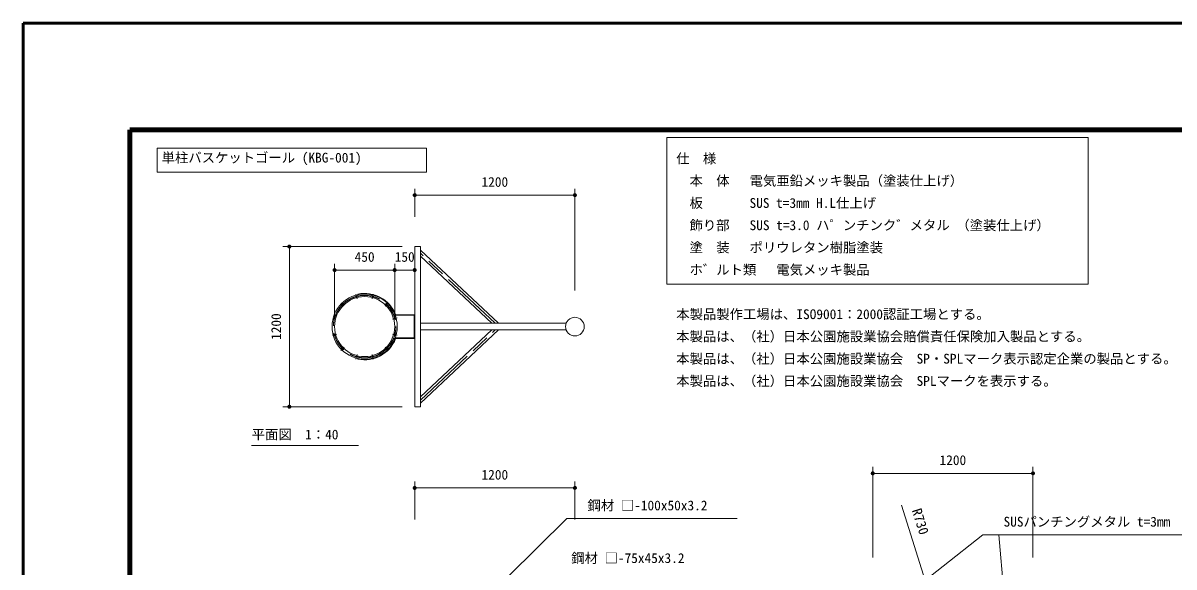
# Model space of a CAD drawing. Units: millimetres at full size, sheet at 1:40. Extents: x 0 to 16800, y 0 to 11880.
# Drawn here: x 0 to 8620, y 7805 to 11880 of the extents above; entities that cross this region are included whole.
import ezdxf
from ezdxf.enums import TextEntityAlignment as Align

# ---------------------------------------------------------------- set-up
doc = ezdxf.new("R2010")
doc.units = ezdxf.units.MM
doc.header["$LTSCALE"] = 40
doc.linetypes.add('CHAIN', pattern=[18.5, 12, -1.5, 3.5, -1.5])
for name, color, linetype, lineweight in [('D-BMK', 2, 'CHAIN', 13), ('D-STR', 1, 'Continuous', 13), ('D-STR-DIM', 7, 'Continuous', 13), ('D-STR-HTXT', 7, 'Continuous', 13), ('D-STR-TXT', 7, 'Continuous', 13), ('D-TTL', 2, 'Continuous', 140), ('D-TTL-FRAM', 2, 'Continuous', 13)]:
    doc.layers.add(name, color=color, linetype=linetype, lineweight=lineweight)
doc.styles.add('ＭＳ ゴシック', font='')
doc.styles.get('ＭＳ ゴシック').set_extended_font_data('MS Gothic')

# ---------------------------------------------------------------- blocks, each defined once
blk = doc.blocks.new('filled_dot')
at = {"color": 0, "linetype": 'Continuous', "lineweight": -2, "const_width": 1.25}
blk.add_lwpolyline([(-0.625, 0, 1), (0.625, 0, 1)], format="xyb", close=True, dxfattribs=at)

msp = doc.modelspace()

# ---------------------------------------------------------------- linework, layer by layer
at = {"layer": 'D-BMK'}
for p, q in [((3536.65, 9630.35), (2976.65, 10155.35)), ((2502.65, 9814.32), (2493.56, 9848.24)), ((2614.64, 9814.32), (2623.73, 9848.24)), ((2711.62, 9758.32), (2736.46, 9783.16)), ((2767.62, 9661.34), (2801.54, 9670.43)), ((2976.65, 9055.35), (3536.65, 9580.35)), ((2349.68, 9549.35), (2315.75, 9540.26)), ((2767.62, 9549.35), (2801.54, 9540.26)), ((2405.67, 9452.37), (2380.83, 9427.53)), ((2502.65, 9396.38), (2493.56, 9362.45)), ((2614.64, 9396.38), (2623.73, 9362.45)), ((2711.62, 9452.37), (2736.46, 9427.53))]:
    msp.add_line(p, q, dxfattribs=at)
msp.add_circle((2558.65, 9605.35), 234, dxfattribs=at)
at = {"layer": 'D-STR'}
for p, q in [((3561.5, 9630.35), (2976.65, 10178.65)), ((3511.79, 9630.35), (2976.65, 10132.05)), ((2490.32, 9831.36), (2504.81, 9835.24)), ((2491.1, 9828.46), (2505.59, 9832.35)), ((2508.15, 9848.66), (2508.15, 9844.06)), ((2578.15, 9853.08), (2578.15, 9848.56)), ((2611.71, 9832.35), (2626.2, 9828.46)), ((2612.48, 9835.24), (2626.97, 9831.36)), ((2386.47, 9766.92), (2397.07, 9777.53)), ((2388.59, 9764.8), (2399.19, 9775.4)), ((2718.1, 9775.4), (2728.71, 9764.8)), ((2720.22, 9777.53), (2730.83, 9766.92)), ((2328.75, 9659.18), (2332.63, 9673.67)), ((2331.65, 9658.41), (2335.53, 9672.89)), ((2781.77, 9672.89), (2785.65, 9658.41)), ((2784.66, 9673.67), (2788.55, 9659.18)), ((2788.75, 9690.35), (2929.15, 9690.35)), ((2791.16, 9694.85), (2933.65, 9694.85)), ((2898.65, 9690.35), (2898.65, 9694.85)), ((2929.15, 9694.85), (2929.15, 9515.85)), ((2933.65, 9694.85), (2933.65, 9515.85)), ((2976.65, 9630.35), (4068.37, 9630.35)), ((4068.37, 9580.35), (2976.65, 9580.35)), ((2976.65, 9032.05), (3561.5, 9580.35)), ((2976.65, 9078.65), (3511.79, 9580.35)), ((2332.63, 9537.02), (2328.75, 9551.51)), ((2335.53, 9537.8), (2331.65, 9552.29)), ((2785.65, 9552.29), (2781.77, 9537.8)), ((2788.55, 9551.51), (2784.66, 9537.02)), ((2788.75, 9520.35), (2929.15, 9520.35)), ((2791.16, 9515.85), (2933.65, 9515.85)), ((2898.65, 9515.85), (2898.65, 9520.35)), ((2397.07, 9433.17), (2386.47, 9443.77)), ((2399.19, 9435.29), (2388.59, 9445.9)), ((2728.71, 9445.89), (2718.1, 9435.29)), ((2730.83, 9443.77), (2720.22, 9433.17)), ((2504.81, 9375.45), (2490.32, 9379.33)), ((2505.59, 9378.35), (2491.1, 9382.23)), ((2508.15, 9366.63), (2508.15, 9362.03)), ((2578.15, 9362.13), (2578.15, 9357.61)), ((2626.2, 9382.23), (2611.71, 9378.35)), ((2626.97, 9379.33), (2612.48, 9375.45))]:
    msp.add_line(p, q, dxfattribs=at)
msp.add_lwpolyline([(2976.65, 10205.35), (2933.65, 10205.35), (2933.65, 9005.35), (2976.65, 9005.35)], close=True, dxfattribs=at)
for centre, radius in [((2558.65, 9605.35), 244), ((2558.65, 9605.35), 225), ((4133.65, 9605.35), 69.9)]:
    msp.add_circle(centre, radius, dxfattribs=at)
for centre, radius, start, end in [((2490.71, 9829.91), 1.5, 105.00001, 285.00303), ((2505.2, 9833.8), 1.5, 285.003, 104.998), ((2558.65, 9605.35), 248.5, 21.26768, 101.72499), ((2612.1, 9833.8), 1.5, 74.99909, 254.99899), ((2626.58, 9829.91), 1.5, 254.99899, 75.00027), ((2387.53, 9765.86), 1.5, 134.99499, 315.00499), ((2398.13, 9776.47), 1.5, 314.99701, 135.00501), ((2719.16, 9776.46), 1.5, 44.99999, 225.00001), ((2729.77, 9765.86), 1.5, 225.00001, 44.99918), ((2330.2, 9658.79), 1.5, 164.99901, 345.00203), ((2334.08, 9673.28), 1.5, 345.00001, 165.00199), ((2783.22, 9673.28), 1.5, 15.00061, 194.99799), ((2787.1, 9658.79), 1.5, 195, 14.99809), ((2788.75, 9692.35), 2, 200.70999, 270), ((2791.16, 9695.85), 1, 201.26397, 270), ((2330.2, 9551.9), 1.5, 14.99969, 194.99799), ((2334.08, 9537.41), 1.5, 195.00298, 15.00088), ((2558.65, 9605.35), 248.5, 258.275, 338.732), ((2783.22, 9537.41), 1.5, 164.99901, 345.00001), ((2787.1, 9551.9), 1.5, 345.00001, 164.99901), ((2788.75, 9518.35), 2, 89.99998, 159.28799), ((2791.16, 9514.85), 1, 89.99998, 158.73201), ((2387.53, 9444.83), 1.5, 44.99999, 225.00001), ((2398.13, 9434.23), 1.5, 225.00001, 44.99997), ((2719.16, 9434.23), 1.5, 134.99802, 314.99999), ((2729.77, 9444.83), 1.5, 314.99701, 135.00301), ((2490.71, 9380.78), 1.5, 75.00253, 255.00003), ((2505.2, 9376.9), 1.5, 255.00003, 75.0013), ((2612.1, 9376.9), 1.5, 105.00001, 284.99901), ((2626.58, 9380.78), 1.5, 284.99699, 105.00001)]:
    msp.add_arc(centre, radius, start, end, dxfattribs=at)
at = {"layer": 'D-STR-DIM'}
for p, q in [((2933.65, 10427.59), (2933.65, 10638.45)), ((4133.65, 9876.18), (4133.65, 10638.45)), ((2933.65, 10590.45), (4133.65, 10590.45)), ((2839.65, 10205.35), (1946.72, 10205.35)), ((1994.72, 9005.35), (1994.72, 10205.35)), ((2333.65, 9669.35), (2333.65, 10076.92)), ((2333.65, 10028.92), (2783.65, 10028.92)), ((2783.65, 9669.35), (2783.65, 10076.92)), ((2783.65, 9669.35), (2783.65, 10076.92)), ((2783.65, 10028.92), (2933.65, 10028.92)), ((2933.65, 9774.35), (2933.65, 10076.92)), ((2839.65, 9005.35), (1946.72, 9005.35)), ((6364.43, 7876.29), (6364.43, 8554.13)), ((7564.43, 7876.29), (7564.43, 8554.13)), ((6364.43, 8506.13), (7564.43, 8506.13)), ((2933.65, 8160.22), (2933.65, 8444.92)), ((2933.65, 8396.92), (4133.65, 8396.92)), ((4133.65, 8160.22), (4133.65, 8444.92)), ((6964.43, 7037.66), (6579.47, 8268.62))]:
    msp.add_line(p, q, dxfattribs=at)
at = {"layer": 'D-STR-HTXT'}
msp.add_line((7352.02, 7558.52), (7308.17, 8044.81), dxfattribs=at)
for points in [[(3414.03, 7517.14), (4072.26, 8166.8), (4192.26, 8166.8), (5349.62, 8166.8)], [(6594.89, 7576.99), (7188.17, 8044.81), (7308.17, 8044.81), (8921.87, 8044.81)]]:
    msp.add_lwpolyline(points, dxfattribs=at)
at = {"layer": 'D-STR-TXT'}
msp.add_line((1712.47, 8713.61), (2512.47, 8713.61), dxfattribs=at)
at = {"layer": 'D-TTL', "lineweight": 50}
for p, q in [((16800, 11880), (0, 11880)), ((0, 11880), (0, 0))]:
    msp.add_line(p, q, dxfattribs=at)
at = {"layer": 'D-TTL'}
for p, q in [((16000, 11080), (800, 11080)), ((800, 11080), (800, 800))]:
    msp.add_line(p, q, dxfattribs=at)
at = {"layer": 'D-TTL-FRAM'}
for points in [[(4821.54, 11023.29), (7978.75, 11023.29), (7978.75, 9922.89), (4821.54, 9922.89)], [(1004.15, 10941.97), (3021.99, 10941.97), (3021.99, 10763.58), (1004.15, 10763.58)]]:
    msp.add_lwpolyline(points, close=True, dxfattribs=at)

# ---------------------------------------------------------------- block references
at = {"layer": 'D-STR-DIM', "xscale": 12, "yscale": 12}
for p in [(2933.65, 10590.45), (2333.65, 10028.92), (2783.65, 10028.92), (6364.43, 8506.13), (2933.65, 8396.92)]:
    msp.add_blockref('filled_dot', p, dxfattribs=at)
for p, rotation in [((4133.65, 10590.45), 180), ((1994.72, 10205.35), 270), ((2783.65, 10028.92), 180), ((2933.65, 10028.92), 180), ((1994.72, 9005.35), 90), ((7564.43, 8506.13), 180), ((4133.65, 8396.92), 180)]:
    msp.add_blockref('filled_dot', p, dxfattribs=dict(at, rotation=rotation))

# ---------------------------------------------------------------- texts
at = {"layer": 'D-STR-DIM', "style": 'ＭＳ ゴシック'}
for s, p in [('1200', (3533.65, 10725.96)), ('450', (2558.65, 10164.43)), ('150', (2858.65, 10164.43)), ('1200', (6964.43, 8641.64)), ('1200', (3533.65, 8532.43))]:
    msp.add_text(s, height=73.31, dxfattribs=at).set_placement(p, align=Align.TOP_CENTER)
for s, rotation, p in [('1200', 90, (1859.21, 9605.35)), ('R730', 287.366, (6756.52, 8156.48))]:
    msp.add_text(s, height=73.31, rotation=rotation, dxfattribs=at).set_placement(p, align=Align.TOP_CENTER)
at = {"layer": 'D-STR-HTXT', "style": 'ＭＳ ゴシック'}
for s, p in [('単柱バスケットゴール (KBG-001)', (1038.06, 10908)), ('仕  様', (4892.34, 10901.59)), ('  本  体   電気亜鉛メッキ製品（塗装仕上げ）', (4892.34, 10734.93)), ('  板       SUS t=3mm H.L仕上げ', (4892.34, 10568.26)), ('  飾り部   SUS t=3.0 ハ゜ンチンク゛メタル （塗装仕上げ）', (4892.34, 10401.59)), ('  塗  装   ポリウレタン樹脂塗装', (4892.34, 10234.93)), ('  ホ゛ルト類   電気メッキ製品  ', (4892.34, 10068.26)), ('本製品製作工場は、ISO9001：2000認証工場とする。', (4892.34, 9734.93)), ('本製品は、（社）日本公園施設業協会賠償責任保険加入製品とする。', (4892.34, 9568.26)), ('本製品は、（社）日本公園施設業協会\u3000SP・SPLマーク表示認定企業の製品とする。', (4892.34, 9401.59)), ('本製品は、（社）日本公園施設業協会\u3000SPLマークを表示する。\u3000  ', (4892.34, 9234.93)), ('鋼材 □-100x50x3.2', (4227.77, 8302.31)), ('SUSパンチングメタル t=3mm', (7343.68, 8180.32)), ('鋼材 □-75x45x3.2', (4105.65, 7907.65))]:
    msp.add_text(s, height=73.31, dxfattribs=at).set_placement(p, align=Align.TOP_LEFT)
at = {"layer": 'D-STR-TXT', "style": 'ＭＳ ゴシック'}
msp.add_text('平面図\u30001：40', height=73.31, dxfattribs=at).set_placement((2037.47, 8833.61), align=Align.TOP_CENTER)

doc.saveas('drawing.dxf')
